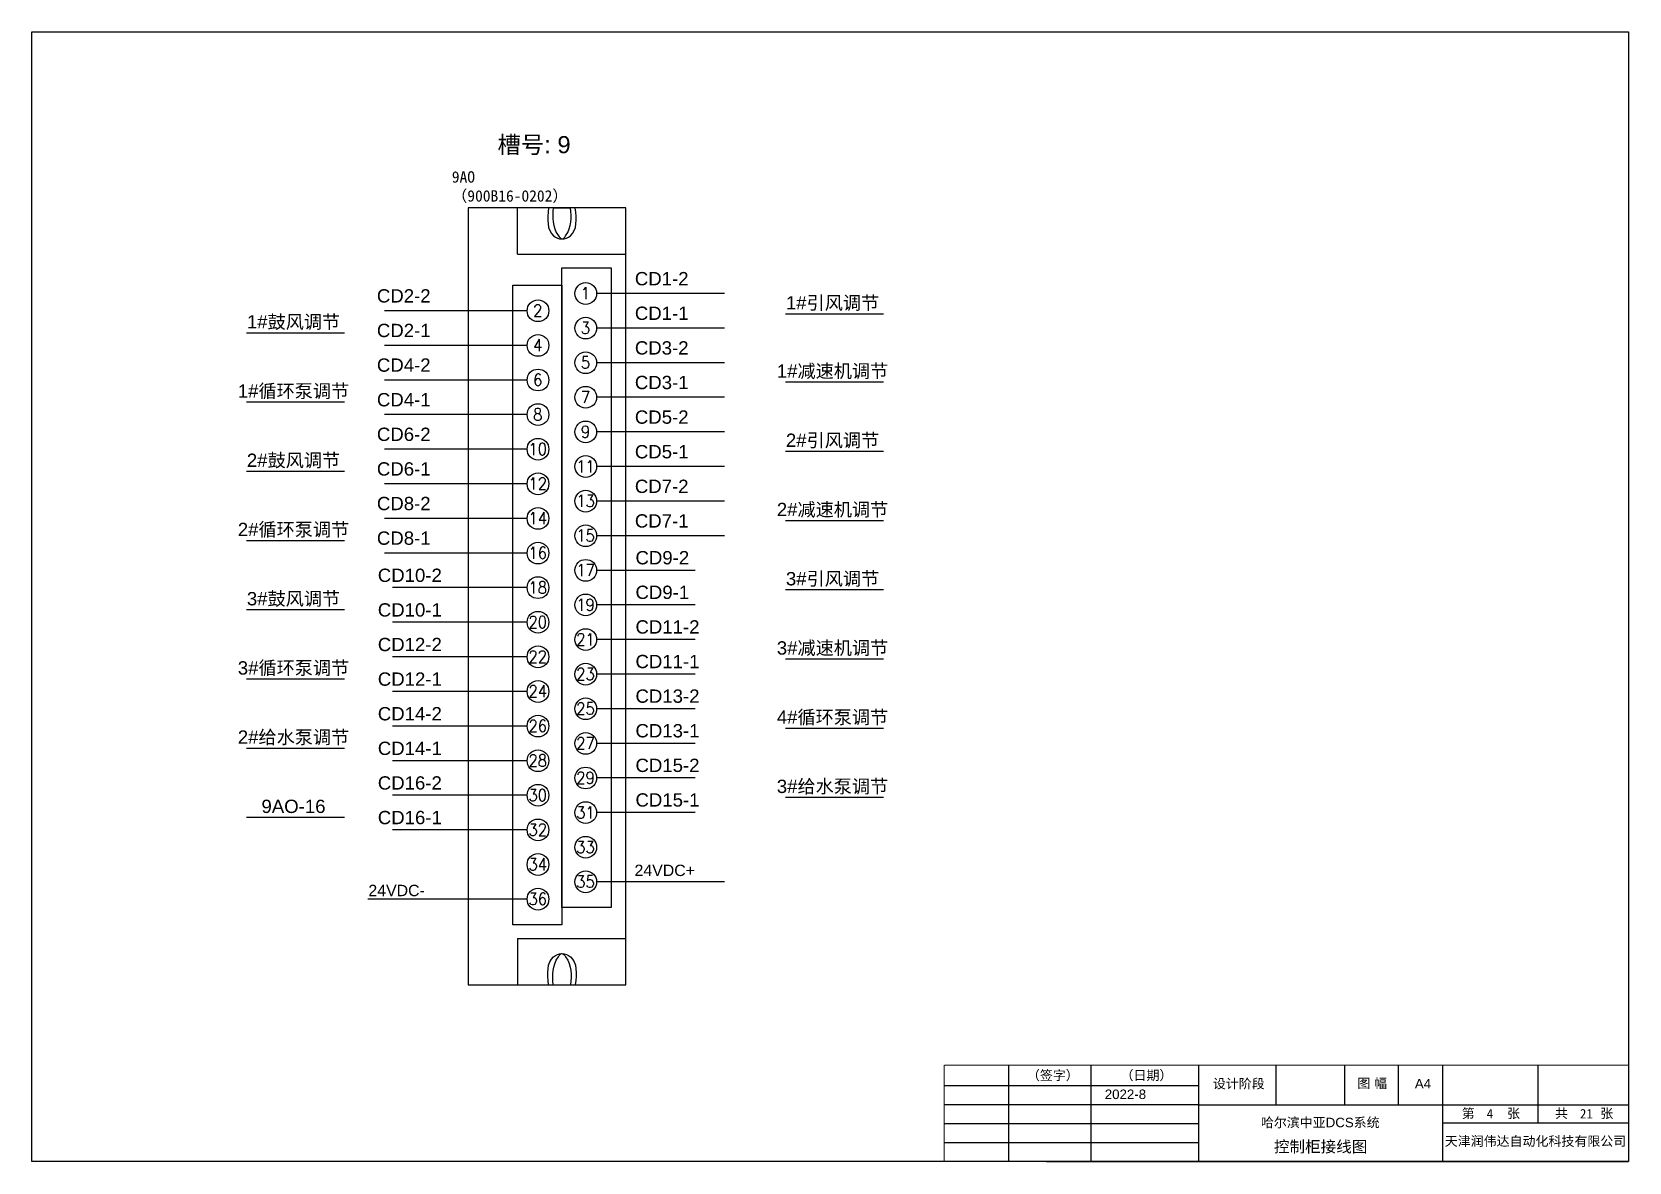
# Model space of a CAD drawing. Extents: x -156069 to -122631, y 9787 to 31117.
# Drawn here: x -141451 to -137249, y 20471 to 23442 of the extents above; entities that cross this region are included whole.
import ezdxf
from ezdxf.enums import TextEntityAlignment as Align

# ---------------------------------------------------------------- set-up
doc = ezdxf.new("R2010")
doc.units = 0
doc.layers.get('0').update_dxf_attribs({"linetype": 'CONTINUOUS'})
doc.layers.add('1', color=143, linetype='CONTINUOUS')
doc.layers.add('TEXT', color=3, linetype='CONTINUOUS')
doc.styles.add('Arial', font='arial.ttf')
doc.styles.add('ROMAND', font='romand')
doc.styles.get("Standard").update_dxf_attribs({"font": ''})
doc.styles.get('Standard').set_extended_font_data('SimSun')

msp = doc.modelspace()

# ---------------------------------------------------------------- linework, layer by layer
at = {"color": 1}
for p, q in [((-140172.84768, 22858.05085), (-140172.84768, 22979.76869)), ((-140079.36069, 22979.76869), (-140033.47313, 22979.76869)), ((-140172.84768, 22858.05085), (-139887.81733, 22858.05085)), ((-140172.84768, 21058.99499), (-139887.81733, 21058.99499)), ((-140172.84768, 21058.99499), (-140172.84768, 20937.27715)), ((-140079.36069, 20937.27715), (-140033.47313, 20937.27715))]:
    msp.add_line(p, q, dxfattribs=at)
at = {"color": 0}
for p, q in [((-139628.6409, 22754.76585), (-139965.14753, 22754.76585)), ((-140147.89992, 22709.26585), (-140523.45776, 22709.26585)), ((-139628.6409, 22663.76585), (-139965.14753, 22663.76585)), ((-140147.89992, 22618.26585), (-140523.45776, 22618.26585)), ((-139628.6409, 22572.76585), (-139965.14753, 22572.76585)), ((-140147.89992, 22527.26585), (-140523.45776, 22527.26585)), ((-139628.6409, 22481.76585), (-139965.14753, 22481.76585)), ((-140147.89992, 22436.26585), (-140523.45776, 22436.26585)), ((-139628.6409, 22390.76585), (-139965.14753, 22390.76585)), ((-140147.89992, 22345.26585), (-140523.45776, 22345.26585)), ((-139628.6409, 22299.76585), (-139965.14753, 22299.76585)), ((-140147.89992, 22254.26585), (-140523.45776, 22254.26585)), ((-139628.6409, 22208.76585), (-139965.14753, 22208.76585)), ((-140147.89992, 22163.26585), (-140523.45776, 22163.26585)), ((-139628.6409, 22117.76585), (-139965.14753, 22117.76585)), ((-140147.89992, 22072.26585), (-140523.45776, 22072.26585)), ((-139705.425, 22026.76585), (-139965.14753, 22026.76585)), ((-140147.89992, 21981.26585), (-140502.04416, 21981.26585)), ((-139705.425, 21935.76585), (-139965.14753, 21935.76585)), ((-140147.89992, 21890.26585), (-140502.04416, 21890.26585)), ((-139705.425, 21844.76585), (-139965.14753, 21844.76585)), ((-140147.89992, 21799.26585), (-140502.04416, 21799.26585)), ((-139705.425, 21753.76585), (-139965.14753, 21753.76585)), ((-140147.89992, 21708.26585), (-140502.04416, 21708.26585)), ((-139705.425, 21662.76585), (-139965.14753, 21662.76585)), ((-140147.89992, 21617.26585), (-140502.04416, 21617.26585)), ((-139705.425, 21571.76585), (-139965.14753, 21571.76585)), ((-140147.89992, 21526.26585), (-140502.04416, 21526.26585)), ((-139705.425, 21480.76585), (-139965.14753, 21480.76585)), ((-140147.89992, 21435.26585), (-140502.04416, 21435.26585)), ((-139705.425, 21389.76585), (-139965.14753, 21389.76585)), ((-140147.89992, 21344.26585), (-140502.04416, 21344.26585))]:
    msp.add_line(p, q, dxfattribs=at)
for p, q in [((-139628.6409, 21207.76585), (-139965.14753, 21207.76585)), ((-140147.89992, 21162.26585), (-140566.71783, 21162.26585))]:
    msp.add_line(p, q)
at = {"color": 1}
for points in [[(-139887.81733, 22979.76869), (-140302.74715, 22979.76869), (-140302.74715, 20937.27715), (-139887.81733, 20937.27715)], [(-140056.41691, 22822.36585), (-139927.22581, 22822.36585), (-139927.22581, 21140.16585), (-140056.41691, 21140.16585)], [(-140185.60801, 22776.86585), (-140056.41691, 22776.86585), (-140056.41691, 21094.66585), (-140185.60801, 21094.66585)]]:
    msp.add_lwpolyline(points, close=True, dxfattribs=at)
for centre in [(-139993.74753, 22754.76585), (-140119.29992, 22709.26585), (-139993.74753, 22663.76585), (-140119.29992, 22618.26585), (-139993.74753, 22572.76585), (-140119.29992, 22527.26585), (-139993.74753, 22481.76585), (-140119.29992, 22436.26585), (-139993.74753, 22390.76585), (-140119.29992, 22345.26585), (-139993.74753, 22299.76585), (-140119.29992, 22254.26585), (-139993.74753, 22208.76585), (-140119.29992, 22163.26585), (-139993.74753, 22117.76585), (-140119.29992, 22072.26585), (-139993.74753, 22026.76585), (-140119.29992, 21981.26585), (-139993.74753, 21935.76585), (-140119.29992, 21890.26585), (-139993.74753, 21844.76585), (-140119.29992, 21799.26585), (-139993.74753, 21753.76585), (-140119.29992, 21708.26585), (-139993.74753, 21662.76585), (-140119.29992, 21617.26585), (-139993.74753, 21571.76585), (-140119.29992, 21526.26585), (-139993.74753, 21480.76585), (-140119.29992, 21435.26585), (-139993.74753, 21389.76585), (-140119.29992, 21344.26585), (-139993.74753, 21298.76585), (-140119.29992, 21253.26585), (-139993.74753, 21207.76585), (-140119.29992, 21162.26585)]:
    msp.add_circle(centre, 28.6, dxfattribs=at)
for points in [[(-140091.71069, 22979.76869), (-140078.11486, 22906.24966), (-140056.41691, 22898.16256), (-140034.20611, 22906.24966), (-140021.12313, 22979.76869)], [(-140079.36069, 22979.76869), (-140065.76486, 22906.24966), (-140056.41691, 22898.16256), (-140046.55611, 22906.24966), (-140033.47313, 22979.76869)], [(-140091.71069, 20937.27715), (-140078.11486, 21010.79618), (-140056.41691, 21018.88327), (-140034.20611, 21010.79618), (-140021.12313, 20937.27715)], [(-140079.36069, 20937.27715), (-140065.76486, 21010.79618), (-140056.41691, 21018.88327), (-140046.55611, 21010.79618), (-140033.47313, 20937.27715)]]:
    msp.add_spline(points, degree=3, dxfattribs=at)
at = {"layer": '1'}
for p, q in [((-141450.5862, 23442.43891), (-137250.58623, 23442.43891)), ((-141450.5862, 20472.4389), (-141450.5862, 23442.43891)), ((-137250.58623, 23442.43891), (-137250.58623, 20472.4389)), ((-138881.43581, 20725.91275), (-138881.43581, 20471.61424)), ((-138665.06455, 20725.91275), (-138665.06455, 20471.61424)), ((-138381.64477, 20725.91275), (-138381.64477, 20471.61424)), ((-138178.14675, 20725.91275), (-138178.14675, 20621.00561)), ((-137997.51896, 20725.91275), (-137997.51896, 20621.00561)), ((-137856.74802, 20725.91275), (-137856.74802, 20621.00561)), ((-137740.13306, 20725.91275), (-137740.13306, 20471.61424)), ((-137488.92523, 20725.91275), (-137488.92523, 20573.14749)), ((-139050.58628, 20672.4389), (-138381.64477, 20672.4389)), ((-139050.58628, 20622.4389), (-138381.64477, 20622.4389)), ((-138381.64477, 20621.00561), (-137636.12196, 20621.00561)), ((-137637.38657, 20621.00561), (-137250.58623, 20621.00561)), ((-139050.58628, 20572.4389), (-138381.64477, 20572.4389)), ((-137250.58623, 20573.14749), (-137740.13306, 20573.14749)), ((-139050.58628, 20522.4389), (-138381.64477, 20522.4389)), ((-137250.58623, 20472.4389), (-141450.5862, 20472.4389)), ((-138782.01118, 20472.4389), (-139050.58628, 20472.43891)), ((-138782.01118, 20472.4389), (-137250.58623, 20472.4389))]:
    msp.add_line(p, q, dxfattribs=at)
at = {"layer": '1', "const_width": 3}
for points in [[(-139050.58628, 20725.91275), (-137250.58623, 20725.91275)], [(-139050.58628, 20472.43891), (-139050.58628, 20725.91275)]]:
    msp.add_lwpolyline(points, dxfattribs=at)
at = {"layer": 'TEXT', "color": 0}
for p, q in [((-139210.25579, 22700.68471), (-139468.28803, 22700.68471)), ((-140628.25784, 22650.74007), (-140886.29008, 22650.74007)), ((-139210.25579, 22521.29835), (-139468.28803, 22521.29835)), ((-140628.25784, 22468.74007), (-140886.29008, 22468.74007)), ((-139210.25579, 22339.29835), (-139468.28803, 22339.29835)), ((-140628.25784, 22286.74007), (-140886.29008, 22286.74007)), ((-139210.25579, 22157.29835), (-139468.28803, 22157.29835)), ((-140628.25784, 22104.74007), (-140886.29008, 22104.74007)), ((-139210.25579, 21975.29835), (-139468.28803, 21975.29835)), ((-140628.25784, 21922.74007), (-140886.29008, 21922.74007)), ((-139210.25579, 21793.29835), (-139468.28803, 21793.29835)), ((-140628.25784, 21740.74007), (-140886.29008, 21740.74007)), ((-139210.25579, 21611.29835), (-139468.28803, 21611.29835)), ((-140628.25784, 21558.74007), (-140886.29008, 21558.74007)), ((-139210.25579, 21429.29835), (-139468.28803, 21429.29835)), ((-140628.25784, 21376.74007), (-140886.29008, 21376.74007))]:
    msp.add_line(p, q, dxfattribs=at)

# ---------------------------------------------------------------- texts
at = {"layer": '1', "style": 'Arial'}
for s, p in [('（签字）', (-138833.18873, 20686.51098)), ('（日期）', (-138586.75165, 20686.51098)), ('设计阶段', (-138343.97189, 20664.54634)), ('图 幅', (-137963.71104, 20665.68982)), ('A4', (-137812.58755, 20664.59432)), ('2022-8', (-138628.32913, 20636.59557))]:
    msp.add_text(s, height=25, dxfattribs=at).set_placement(p)
for s, height, p in [('哈尔滨中亚DCS系统', 25, (-138061.43434, 20574.98287)), ('控制柜接线图', 30, (-138060.42682, 20511.51151)), ('天津润伟达自动化科技有限公司', 25, (-137495.23839, 20525.95642))]:
    msp.add_text(s, height=height, dxfattribs=at).set_placement(p, align=Align.MIDDLE_CENTER)
at = {"layer": '1'}
for s, p in [('第     张', (-137689.10998, 20586.49009)), ('4', (-137623.5511, 20585.43501)), ('共     张', (-137443.9265, 20586.49009)), ('21', (-137378.36761, 20585.43501))]:
    msp.add_text(s, height=25, dxfattribs=at).set_placement(p)
at = {"layer": 'TEXT', "color": 0, "style": 'Arial'}
for s, p in [('CD1-2', (-139864.4962, 22776.23112)), ('CD2-2', (-140543.09367, 22730.99999)), ('CD1-1', (-139864.4962, 22685.23112)), ('CD2-1', (-140543.09367, 22639.99999)), ('CD3-2', (-139864.4962, 22594.23112)), ('CD4-2', (-140543.09367, 22548.99999)), ('CD3-1', (-139864.4962, 22503.23112)), ('CD4-1', (-140543.09367, 22457.99999)), ('CD5-2', (-139864.4962, 22412.23112)), ('CD6-2', (-140543.09367, 22366.99999)), ('CD5-1', (-139864.4962, 22321.23112)), ('CD6-1', (-140543.09367, 22275.99999)), ('CD7-2', (-139864.4962, 22230.23112)), ('CD8-2', (-140543.09367, 22184.99999)), ('CD7-1', (-139864.4962, 22139.23112)), ('CD8-1', (-140543.09367, 22093.99999)), ('CD9-2', (-139862.86654, 22042.53688)), ('CD10-2', (-140540.68764, 21996.27779)), ('CD9-1', (-139862.86654, 21951.53688)), ('CD10-1', (-140540.68764, 21905.27779)), ('CD11-2', (-139862.86654, 21860.53688)), ('CD12-2', (-140540.68764, 21814.27779)), ('CD11-1', (-139862.86654, 21769.53688)), ('CD12-1', (-140540.68764, 21723.27779)), ('CD13-2', (-139862.86654, 21678.53688)), ('CD14-2', (-140540.68764, 21632.27779)), ('CD13-1', (-139862.86654, 21587.53688)), ('CD14-1', (-140540.68764, 21541.27779)), ('CD15-2', (-139862.86654, 21496.53688)), ('CD16-2', (-140540.68764, 21450.27779)), ('CD15-1', (-139862.86654, 21405.53688)), ('CD16-1', (-140540.68764, 21359.27779))]:
    msp.add_text(s, height=35, dxfattribs=at).set_placement(p)
at = {"layer": 'TEXT', "style": 'ROMAND', "width": 0.9}
for s, p in [('1', (-139994.34011, 22739.42971)), ('2', (-140119.8925, 22693.92971)), ('3', (-139994.34011, 22648.42971)), ('4', (-140119.8925, 22602.92971)), ('5', (-139994.34011, 22557.42971)), ('6', (-140119.8925, 22511.92971)), ('7', (-139994.34011, 22466.42971)), ('8', (-140119.8925, 22420.92971)), ('9', (-139994.34011, 22375.42971)), ('10', (-140119.8925, 22329.92971)), ('11', (-139994.34011, 22284.42971)), ('12', (-140119.8925, 22238.92971)), ('13', (-139994.34011, 22193.42971)), ('14', (-140119.8925, 22147.92971)), ('15', (-139994.34011, 22102.42971)), ('16', (-140119.8925, 22056.92971)), ('17', (-139994.34011, 22011.42971)), ('18', (-140119.8925, 21965.92971)), ('19', (-139994.34011, 21920.42971)), ('20', (-140119.8925, 21874.92971)), ('21', (-139994.34011, 21829.42971)), ('22', (-140119.8925, 21783.92971)), ('23', (-139994.34011, 21738.42971)), ('24', (-140119.8925, 21692.92971)), ('25', (-139994.34011, 21647.42971)), ('26', (-140119.8925, 21601.92971)), ('27', (-139994.34011, 21556.42971)), ('28', (-140119.8925, 21510.92971)), ('29', (-139994.34011, 21465.42971)), ('30', (-140119.8925, 21419.92971)), ('31', (-139994.34011, 21374.42971)), ('32', (-140119.8925, 21328.92971)), ('33', (-139994.34011, 21283.42971)), ('34', (-140119.8925, 21237.92971)), ('35', (-139994.34011, 21192.42971)), ('36', (-140119.8925, 21146.92971))]:
    msp.add_text(s, height=31.61186, dxfattribs=at).set_placement(p, align=Align.CENTER)
at = {"layer": 'TEXT', "color": 0, "style": 'Arial'}
for s, p in [('1#引风调节', (-139344.52674, 22730.18119)), ('1#鼓风调节', (-140762.52879, 22680.23655)), ('1#减速机调节', (-139344.52674, 22550.79482)), ('1#循环泵调节', (-140762.52879, 22498.23655)), ('2#引风调节', (-139344.52674, 22368.79482)), ('2#鼓风调节', (-140762.52879, 22316.23655)), ('2#减速机调节', (-139344.52674, 22186.79482)), ('2#循环泵调节', (-140762.52879, 22134.23655)), ('3#引风调节', (-139344.52674, 22004.79482)), ('3#鼓风调节', (-140762.52879, 21952.23655)), ('3#减速机调节', (-139344.52674, 21822.79482)), ('3#循环泵调节', (-140762.52879, 21770.23655)), ('4#循环泵调节', (-139344.52674, 21640.79482)), ('2#给水泵调节', (-140762.52879, 21588.23655)), ('3#给水泵调节', (-139344.52674, 21458.79482)), ('9AO-16', (-140762.52879, 21406.23655))]:
    msp.add_text(s, height=35, dxfattribs=at).set_placement(p, align=Align.MIDDLE_CENTER)
at = {"layer": 'TEXT', "style": 'Arial'}
for s, p in [('24VDC+', (-139865.37148, 21222.93133)), ('24VDC-', (-140565.48371, 21170.03035))]:
    msp.add_text(s, height=29.9, dxfattribs=at).set_placement(p)
at = {"layer": 'TEXT', "width": 233.0692, "attachment_point": 1, "style": 'Arial'}
for s, insert, char_height in [('{\\fSimSun|b0|i0|c134|p2;槽号}: 9', (-140225.99705, 23168.6486), 45), ('{\\fSimSun|b0|i0|c134|p2;9\\fSimSun|b0|i0|c0|p2;A\\fSimSun|b0|i0|c134|p2;O（900B16-0202）}', (-140345.99847, 23076.15599), 29.9)]:
    msp.add_mtext(s, dxfattribs=dict(at, insert=insert, char_height=char_height))

doc.saveas('drawing.dxf')
